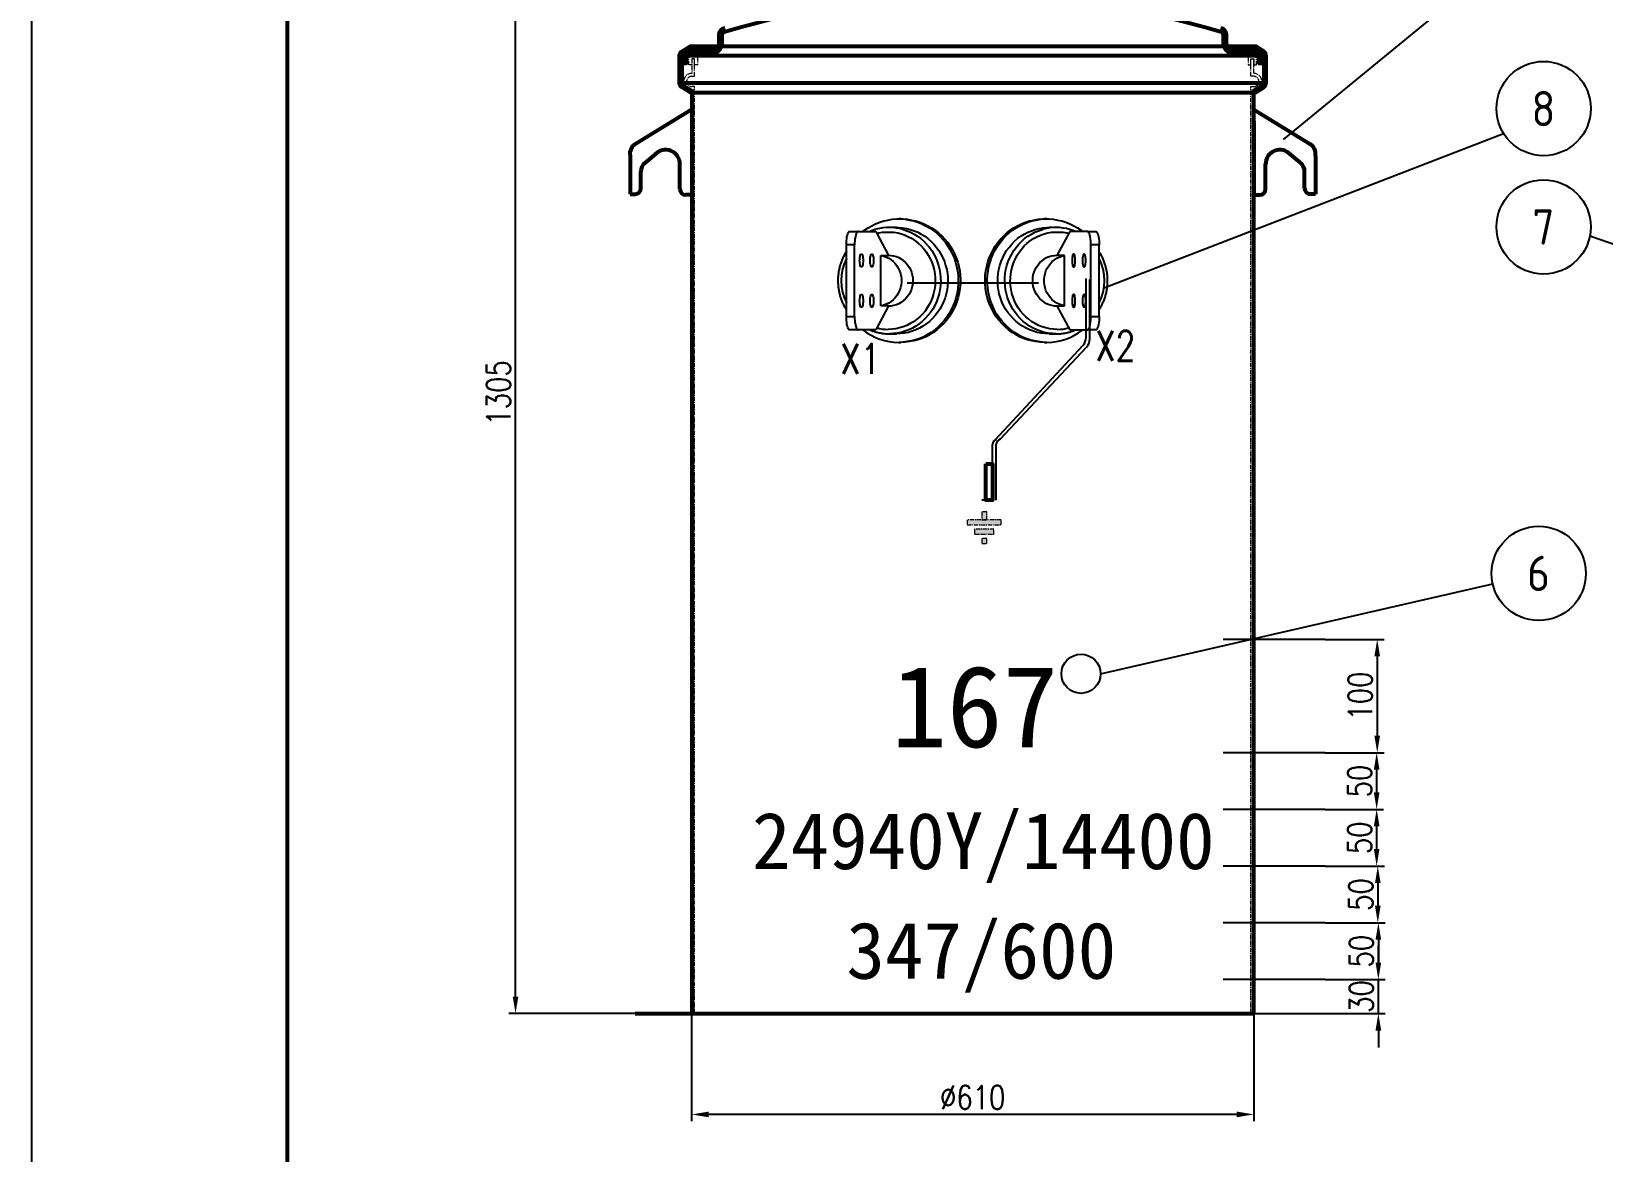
# Model space of a CAD drawing. Header units: millimetres. Extents: x 119255 to 140443, y -8485 to -5380.
# Drawn here: x 136654 to 138040, y -7437 to -6449 of the extents above; entities that cross this region are included whole.
import ezdxf
from ezdxf.enums import TextEntityAlignment as Align

# ---------------------------------------------------------------- set-up
doc = ezdxf.new("R2010")
doc.units = ezdxf.units.MM
doc.header["$LTSCALE"] = 3
for name, pattern in [('CENTER', [2, 1.25, -0.25, 0.25, -0.25]), ('CENTERX2', [101.6, 63.5, -12.7, 12.7, -12.7]), ('HIDDEN', [0.375, 0.25, -0.125])]:
    doc.linetypes.add(name, pattern=pattern)
for name, color, linetype in [('4', 2, 'HIDDEN'), ('A', 3, 'Continuous'), ('S', 254, 'Continuous'), ('中心线', 1, 'CENTERX2'), ('几何体', 7, 'Continuous')]:
    doc.layers.add(name, color=color, linetype=linetype)
for name, color, linetype, lineweight in [('7标注层', 4, 'Continuous', 20), ('图层1', 1, 'CENTER', 13), ('标注、文本', 3, 'Continuous', 25), ('粗实线', 4, 'Continuous', 53)]:
    doc.layers.add(name, color=color, linetype=linetype, lineweight=lineweight)
doc.styles.add('chinese', font='simhei.ttf')
doc.styles.add('HC_GBDIM', font='romans', dxfattribs={"width": 0.667, "bigfont": 'gbcbig'})
doc.styles.add('ST_WIN', font='isocp2.shx', dxfattribs={"bigfont": 'hzdxfst.shx'})
doc.styles.add('TH_GBDIM', font='romans.shx', dxfattribs={"width": 0.8, "bigfont": 'gbcbig.shx'})
doc.dimstyles.new('TH_GBDIM1', dxfattribs={"dimscale": 3, "dimtxt": 3.5, "dimasz": 2.5, "dimexe": 2, "dimexo": 0, "dimgap": 1.5, "dimtad": 1, "dimdec": 1, "dimzin": 0, "dimdsep": 46, "dimtxsty": 'TH_GBDIM', "dimcen": 2.5, "dimclrd": 3, "dimclre": 256, "dimclrt": 2, "dimadec": 0, "dimazin": 0, "dimtfac": 0.714286, "dimtdec": 1, "dimtmove": 0, "dimatfit": 3, "dimfxl": 0, "dimtzin": 0, "dimlwd": -1, "dimlwe": -1, "dimarcsym": 0})

# ---------------------------------------------------------------- blocks, each defined once
blk = doc.blocks.new('*D57')
at = {"layer": 'Defpoints', "color": 0}
for p in [(137236.7, -7315.6), (137732.7, -7315.6), (137236.7, -7404.6)]:
    blk.add_point(p, dxfattribs=at)
at = {"layer": '标注、文本'}
for p, q in [((137236.7, -7315.6), (137236.7, -7410.6)), ((137732.7, -7315.6), (137732.7, -7410.6))]:
    blk.add_line(p, q, dxfattribs=at)
at = {"layer": '标注、文本', "color": 3}
blk.add_line((137717.7, -7404.6), (137251.7, -7404.6), dxfattribs=at)
for points in [[(137251.7, -7402.1), (137251.7, -7407.1), (137236.7, -7404.6)], [(137717.7, -7402.1), (137717.7, -7407.1), (137732.7, -7404.6)]]:
    blk.add_solid(points, dxfattribs=at)
at = {"layer": '标注、文本', "color": 2, "insert": (137484.7, -7389.6), "char_height": 21, "attachment_point": 5, "style": 'TH_GBDIM'}
blk.add_mtext('%%C610', dxfattribs=at)
blk = doc.blocks.new('*D52')
at = {"layer": 'Defpoints', "color": 0}
for p in [(137081.3, -6220.7), (137318.4, -6220.7), (137239.2, -7315.6)]:
    blk.add_point(p, dxfattribs=at)
at = {"layer": '标注、文本'}
for p, q in [((137318.4, -6220.7), (137075.3, -6220.7)), ((137239.2, -7315.6), (137075.3, -7315.6))]:
    blk.add_line(p, q, dxfattribs=at)
at = {"layer": '标注、文本', "color": 3}
blk.add_line((137081.3, -7300.6), (137081.3, -6235.7), dxfattribs=at)
for points in [[(137078.8, -6235.7), (137083.8, -6235.7), (137081.3, -6220.7)], [(137078.8, -7300.6), (137083.8, -7300.6), (137081.3, -7315.6)]]:
    blk.add_solid(points, dxfattribs=at)
at = {"layer": '标注、文本', "color": 2, "insert": (137066.3, -6768.2), "char_height": 21, "attachment_point": 5, "rotation": 90, "style": 'TH_GBDIM'}
blk.add_mtext('1305', dxfattribs=at)
blk = doc.blocks.new('*D59')
at = {"layer": 'Defpoints', "color": 0}
for p in [(137795.6, -7285.6), (137842.6, -7285.6), (137795.6, -7315.6)]:
    blk.add_point(p, dxfattribs=at)
at = {"layer": '标注、文本', "color": 3}
for p, q in [((137842.6, -7270.6), (137842.6, -7255.6)), ((137842.6, -7315.6), (137842.6, -7285.6)), ((137842.6, -7330.6), (137842.6, -7345.6))]:
    blk.add_line(p, q, dxfattribs=at)
at = {"layer": '标注、文本'}
for p, q in [((137795.6, -7285.6), (137848.6, -7285.6)), ((137795.6, -7315.6), (137848.6, -7315.6))]:
    blk.add_line(p, q, dxfattribs=at)
at = {"layer": '标注、文本', "color": 3}
for points in [[(137840.1, -7270.6), (137845.1, -7270.6), (137842.6, -7285.6)], [(137840.1, -7330.6), (137845.1, -7330.6), (137842.6, -7315.6)]]:
    blk.add_solid(points, dxfattribs=at)
at = {"layer": '标注、文本', "color": 2, "insert": (137827.6, -7300.6), "char_height": 21, "attachment_point": 5, "rotation": 90, "style": 'TH_GBDIM'}
blk.add_mtext('30', dxfattribs=at)
blk = doc.blocks.new('*D60')
at = {"layer": 'Defpoints', "color": 0}
for p in [(137795.6, -7235.6), (137795.6, -7285.6), (137842.6, -7285.6)]:
    blk.add_point(p, dxfattribs=at)
at = {"layer": '标注、文本'}
for p, q in [((137795.6, -7235.6), (137848.6, -7235.6)), ((137795.6, -7285.6), (137848.6, -7285.6))]:
    blk.add_line(p, q, dxfattribs=at)
at = {"layer": '标注、文本', "color": 3}
blk.add_line((137842.6, -7250.6), (137842.6, -7270.6), dxfattribs=at)
for points in [[(137840.1, -7250.6), (137845.1, -7250.6), (137842.6, -7235.6)], [(137840.1, -7270.6), (137845.1, -7270.6), (137842.6, -7285.6)]]:
    blk.add_solid(points, dxfattribs=at)
at = {"layer": '标注、文本', "color": 2, "insert": (137827.6, -7260.6), "char_height": 21, "attachment_point": 5, "rotation": 90, "style": 'TH_GBDIM'}
blk.add_mtext('50', dxfattribs=at)
blk = doc.blocks.new('*D61')
at = {"layer": 'Defpoints', "color": 0}
for p in [(137795.6, -7185.6), (137795.6, -7235.6), (137842.1, -7235.6)]:
    blk.add_point(p, dxfattribs=at)
at = {"layer": '标注、文本'}
for p, q in [((137795.6, -7185.6), (137848.1, -7185.6)), ((137795.6, -7235.6), (137848.1, -7235.6))]:
    blk.add_line(p, q, dxfattribs=at)
at = {"layer": '标注、文本', "color": 3}
blk.add_line((137842.1, -7200.6), (137842.1, -7220.6), dxfattribs=at)
for points in [[(137839.6, -7200.6), (137844.6, -7200.6), (137842.1, -7185.6)], [(137839.6, -7220.6), (137844.6, -7220.6), (137842.1, -7235.6)]]:
    blk.add_solid(points, dxfattribs=at)
at = {"layer": '标注、文本', "color": 2, "insert": (137827.1, -7210.6), "char_height": 21, "attachment_point": 5, "rotation": 90, "style": 'TH_GBDIM'}
blk.add_mtext('50', dxfattribs=at)
blk = doc.blocks.new('*D62')
at = {"layer": 'Defpoints', "color": 0}
for p in [(137795.6, -7135.6), (137795.6, -7185.6), (137841.1, -7185.6)]:
    blk.add_point(p, dxfattribs=at)
at = {"layer": '标注、文本'}
for p, q in [((137795.6, -7135.6), (137847.1, -7135.6)), ((137795.6, -7185.6), (137847.1, -7185.6))]:
    blk.add_line(p, q, dxfattribs=at)
at = {"layer": '标注、文本', "color": 3}
blk.add_line((137841.1, -7150.6), (137841.1, -7170.6), dxfattribs=at)
for points in [[(137838.6, -7150.6), (137843.6, -7150.6), (137841.1, -7135.6)], [(137838.6, -7170.6), (137843.6, -7170.6), (137841.1, -7185.6)]]:
    blk.add_solid(points, dxfattribs=at)
at = {"layer": '标注、文本', "color": 2, "insert": (137826.1, -7160.6), "char_height": 21, "attachment_point": 5, "rotation": 90, "style": 'TH_GBDIM'}
blk.add_mtext('50', dxfattribs=at)
blk = doc.blocks.new('*D63')
at = {"layer": 'Defpoints', "color": 0}
for p in [(137795.6, -7085.6), (137795.6, -7135.6), (137841.1, -7135.6)]:
    blk.add_point(p, dxfattribs=at)
at = {"layer": '标注、文本'}
for p, q in [((137795.6, -7085.6), (137847.1, -7085.6)), ((137795.6, -7135.6), (137847.1, -7135.6))]:
    blk.add_line(p, q, dxfattribs=at)
at = {"layer": '标注、文本', "color": 3}
blk.add_line((137841.1, -7100.6), (137841.1, -7120.6), dxfattribs=at)
for points in [[(137838.6, -7100.6), (137843.6, -7100.6), (137841.1, -7085.6)], [(137838.6, -7120.6), (137843.6, -7120.6), (137841.1, -7135.6)]]:
    blk.add_solid(points, dxfattribs=at)
at = {"layer": '标注、文本', "color": 2, "insert": (137826.1, -7110.6), "char_height": 21, "attachment_point": 5, "rotation": 90, "style": 'TH_GBDIM'}
blk.add_mtext('50', dxfattribs=at)
blk = doc.blocks.new('*D64')
at = {"layer": 'Defpoints', "color": 0}
for p in [(137795.6, -6985.6), (137795.6, -7085.6), (137841.6, -7085.6)]:
    blk.add_point(p, dxfattribs=at)
at = {"layer": '标注、文本'}
for p, q in [((137795.6, -6985.6), (137847.6, -6985.6)), ((137795.6, -7085.6), (137847.6, -7085.6))]:
    blk.add_line(p, q, dxfattribs=at)
at = {"layer": '标注、文本', "color": 3}
blk.add_line((137841.6, -7000.6), (137841.6, -7070.6), dxfattribs=at)
for points in [[(137839.1, -7000.6), (137844.1, -7000.6), (137841.6, -6985.6)], [(137839.1, -7070.6), (137844.1, -7070.6), (137841.6, -7085.6)]]:
    blk.add_solid(points, dxfattribs=at)
at = {"layer": '标注、文本', "color": 2, "insert": (137826.6, -7035.6), "char_height": 21, "attachment_point": 5, "rotation": 90, "style": 'TH_GBDIM'}
blk.add_mtext('100', dxfattribs=at)
blk = doc.blocks.new('A$Cc668ac2a')
at = {"layer": '中心线'}
blk.add_line((-57.9, 0), (57.9, 0), dxfattribs=at)
at = {"layer": '几何体'}
for p, q in [((-63.4, 56.4), (-65.3, 56.4)), ((65.3, 56.4), (63.4, 56.4)), ((-108.4, 45.5), (-101.1, 45.5)), ((-101.1, 45.5), (-85.6, 45.5)), ((-85.6, 45.5), (-74.3, 24.2)), ((-67.3, 48.9), (-73.6, 48.9)), ((73.6, 48.9), (67.3, 48.9)), ((85.6, 45.5), (74.3, 24.2)), ((101.1, 45.5), (85.6, 45.5)), ((101.1, 45.5), (108.4, 45.5)), ((-104.2, 33.5), (-111.5, 33.5)), ((-111.5, -29.5), (-111.5, 33.5)), ((-104.2, -29.5), (-104.2, 33.5)), ((111.5, 33.5), (104.2, 33.5)), ((104.2, -29.5), (104.2, 33.5)), ((111.5, -29.5), (111.5, 33.5)), ((-81, 24.2), (-74.3, 24.2)), ((-81, -20.2), (-81, 24.2)), ((81, 24.2), (74.3, 24.2)), ((81, -20.2), (81, 24.2)), ((-74.3, -20.2), (-85.6, -41.5)), ((-74.3, -20.2), (-81, -20.2)), ((74.3, -20.2), (85.6, -41.5)), ((74.3, -20.2), (81, -20.2)), ((-111.5, -29.5), (-104.2, -29.5)), ((-101.1, -41.5), (-108.4, -41.5)), ((-85.6, -41.5), (-101.1, -41.5)), ((85.6, -41.5), (101.1, -41.5)), ((108.4, -41.5), (101.1, -41.5)), ((104.2, -29.5), (111.5, -29.5)), ((-73.6, -44.9), (-67.3, -44.9)), ((-65.3, -52.4), (-63.4, -52.4)), ((63.4, -52.4), (65.3, -52.4)), ((67.3, -44.9), (73.6, -44.9))]:
    blk.add_line(p, q, dxfattribs=at)
at = {"layer": '几何体', "flags": 128}
for points in [[(-96.9, 45.5), (-95.6, 46.5), (-92.4, 48.6), (-89.1, 50.5), (-85.7, 52.2), (-82.1, 53.5), (-78.5, 54.7), (-74.8, 55.5), (-71, 56.1), (-67.2, 56.4), (-63.5, 56.4), (-59.7, 56.1), (-55.9, 55.5), (-52.2, 54.7), (-48.6, 53.5), (-45, 52.2), (-41.6, 50.5), (-38.3, 48.6), (-35.1, 46.5), (-32.1, 44.1), (-29.2, 41.5), (-26.6, 38.7), (-24.1, 35.7), (-21.9, 32.5), (-19.8, 29.2), (-18.1, 25.7), (-16.5, 22.1), (-15.3, 18.4), (-14.2, 14.6), (-13.5, 10.8), (-13, 6.9), (-12.8, 3), (-12.9, -0.9), (-13.2, -4.9), (-13.8, -8.7), (-14.7, -12.6), (-15.9, -16.3), (-17.3, -19.9), (-18.9, -23.5), (-20.8, -26.9), (-23, -30.1), (-25.3, -33.2), (-27.9, -36.1), (-30.6, -38.8), (-33.6, -41.3), (-36.7, -43.6), (-39.9, -45.6), (-43.3, -47.4), (-46.8, -48.9), (-50.4, -50.1), (-54.1, -51.1), (-57.8, -51.8), (-61.6, -52.3), (-65.3, -52.4), (-65.3, -52.4)], [(-63.4, 56.4), (-61.5, 56.4), (-57.7, 56.1), (-53.9, 55.5), (-50.2, 54.7), (-46.6, 53.5), (-43.1, 52.2), (-39.6, 50.5), (-36.3, 48.6), (-33.1, 46.5), (-30.1, 44.1), (-27.3, 41.5), (-24.6, 38.7), (-22.1, 35.7), (-19.9, 32.5), (-17.9, 29.2), (-16.1, 25.7), (-14.6, 22.1), (-13.3, 18.4), (-12.3, 14.6), (-11.5, 10.8), (-11.1, 6.9), (-10.9, 3), (-10.9, -0.9), (-11.3, -4.9), (-11.9, -8.7), (-12.8, -12.6), (-13.9, -16.3), (-15.3, -19.9), (-17, -23.5), (-18.9, -26.9), (-21, -30.1), (-23.3, -33.2), (-25.9, -36.1), (-28.7, -38.8), (-31.6, -41.3), (-34.7, -43.6), (-37.9, -45.6), (-41.3, -47.4), (-44.8, -48.9), (-48.4, -50.1), (-52.1, -51.1), (-55.8, -51.8), (-59.6, -52.3), (-63.4, -52.4), (-63.4, -52.4)], [(63.4, -52.4), (59.6, -52.3), (55.8, -51.8), (52.1, -51.1), (48.4, -50.1), (44.8, -48.9), (41.3, -47.4), (37.9, -45.6), (34.7, -43.6), (31.6, -41.3), (28.7, -38.8), (25.9, -36.1), (23.3, -33.2), (21, -30.1), (18.9, -26.9), (17, -23.5), (15.3, -19.9), (13.9, -16.3), (12.8, -12.6), (11.9, -8.7), (11.3, -4.9), (10.9, -0.9), (10.9, 3), (11.1, 6.9), (11.5, 10.8), (12.3, 14.6), (13.3, 18.4), (14.6, 22.1), (16.1, 25.7), (17.9, 29.2), (19.9, 32.5), (22.1, 35.7), (24.6, 38.7), (27.3, 41.5), (30.1, 44.1), (33.1, 46.5), (36.3, 48.6), (39.6, 50.5), (43.1, 52.2), (46.6, 53.5), (50.2, 54.7), (53.9, 55.5), (57.7, 56.1), (61.5, 56.4), (63.4, 56.4)], [(65.3, -52.4), (61.6, -52.3), (57.8, -51.8), (54.1, -51.1), (50.4, -50.1), (46.8, -48.9), (43.3, -47.4), (39.9, -45.6), (36.7, -43.6), (33.6, -41.3), (30.6, -38.8), (27.9, -36.1), (25.3, -33.2), (23, -30.1), (20.8, -26.9), (18.9, -23.5), (17.3, -19.9), (15.9, -16.3), (14.7, -12.6), (13.8, -8.7), (13.2, -4.9), (12.9, -0.9), (12.8, 3), (13, 6.9), (13.5, 10.8), (14.2, 14.6), (15.3, 18.4), (16.5, 22.1), (18.1, 25.7), (19.8, 29.2), (21.9, 32.5), (24.1, 35.7), (26.6, 38.7), (29.2, 41.5), (32.1, 44.1), (35.1, 46.5), (38.3, 48.6), (41.6, 50.5), (45, 52.2), (48.6, 53.5), (52.2, 54.7), (55.9, 55.5), (59.7, 56.1), (63.5, 56.4), (67.2, 56.4), (71, 56.1), (74.8, 55.5), (78.5, 54.7), (82.1, 53.5), (85.7, 52.2), (89.1, 50.5), (92.4, 48.6), (95.6, 46.5), (96.9, 45.5)], [(-111.5, 33.5), (-111.5, 35.4), (-111.4, 37.2), (-111.2, 39), (-111, 40.6), (-110.6, 42), (-110.3, 43.2), (-109.9, 44.2), (-109.4, 44.9), (-108.9, 45.4), (-108.4, 45.5)], [(-101.1, 45.5), (-101.6, 45.4), (-102.1, 44.9), (-102.5, 44.2), (-102.9, 43.2), (-103.3, 42), (-103.6, 40.6), (-103.9, 39), (-104.1, 37.2), (-104.2, 35.4), (-104.2, 33.5)], [(-84.6, 43.7), (-83, 44.1), (-79.7, 44.7), (-76.3, 44.9), (-72.9, 44.9), (-69.5, 44.7), (-66.2, 44.1), (-62.9, 43.2), (-59.7, 42.1), (-56.6, 40.7), (-53.6, 39.1), (-50.7, 37.2), (-48.1, 35), (-45.5, 32.7), (-43.2, 30.1), (-41.1, 27.4), (-39.2, 24.5), (-37.6, 21.4), (-36.2, 18.2), (-35, 14.9), (-34.1, 11.6), (-33.5, 8.1), (-33.2, 4.6), (-33.1, 1.1), (-33.3, -2.4), (-33.8, -5.8), (-34.5, -9.3), (-35.6, -12.6), (-36.8, -15.9), (-38.4, -19), (-40.1, -22), (-42.1, -24.8), (-44.4, -27.5), (-46.8, -29.9), (-49.4, -32.1), (-52.2, -34.2), (-55.1, -35.9), (-58.1, -37.5), (-61.3, -38.7), (-64.5, -39.7), (-67.9, -40.4), (-71.2, -40.8), (-74.6, -41), (-74.6, -41)], [(-61.4, 47.2), (-58.1, 46.1), (-54.9, 44.7), (-51.7, 43), (-48.7, 41.2), (-45.8, 39.1), (-43.2, 36.7), (-40.7, 34.2), (-38.3, 31.4), (-36.2, 28.5), (-34.4, 25.4), (-32.7, 22.2), (-31.3, 18.9), (-30.2, 15.4), (-29.3, 11.9), (-28.7, 8.3), (-28.4, 4.7), (-28.3, 1.1), (-28.5, -2.5), (-29, -6.1), (-29.7, -9.7), (-30.7, -13.2), (-32, -16.6), (-33.5, -19.9), (-35.3, -23), (-37.3, -26), (-39.5, -28.8), (-41.9, -31.5), (-44.5, -33.9), (-47.3, -36.1), (-50.2, -38.1), (-53.3, -39.9), (-56.5, -41.4), (-59.8, -42.6), (-63.1, -43.6), (-66.6, -44.3), (-70.1, -44.7), (-73.6, -44.9)], [(-67.3, 48.9), (-65.5, 48.8), (-62, 48.6), (-58.6, 48), (-55.1, 47.2), (-51.8, 46.1), (-48.6, 44.7), (-45.4, 43), (-42.4, 41.2), (-39.5, 39.1), (-36.9, 36.7), (-34.4, 34.2), (-32, 31.4), (-29.9, 28.5), (-28.1, 25.4), (-26.4, 22.2), (-25, 18.9), (-23.9, 15.4), (-23, 11.9), (-22.4, 8.3), (-22.1, 4.7), (-22, 1.1), (-22.2, -2.5), (-22.7, -6.1), (-23.4, -9.7), (-24.4, -13.2), (-25.7, -16.6), (-27.2, -19.9), (-29, -23), (-31, -26), (-33.2, -28.8), (-35.6, -31.5), (-38.2, -33.9), (-41, -36.1), (-43.9, -38.1), (-47, -39.9), (-50.2, -41.4), (-53.5, -42.6), (-56.8, -43.6), (-60.3, -44.3), (-63.8, -44.7), (-67.3, -44.9)], [(67.3, -44.9), (63.8, -44.7), (60.3, -44.3), (56.8, -43.6), (53.5, -42.6), (50.2, -41.4), (47, -39.9), (43.9, -38.1), (41, -36.1), (38.2, -33.9), (35.6, -31.5), (33.2, -28.8), (31, -26), (29, -23), (27.2, -19.9), (25.7, -16.6), (24.4, -13.2), (23.4, -9.7), (22.7, -6.1), (22.2, -2.5), (22, 1.1), (22.1, 4.7), (22.4, 8.3), (23, 11.9), (23.9, 15.4), (25, 18.9), (26.4, 22.2), (28.1, 25.4), (29.9, 28.5), (32, 31.4), (34.4, 34.2), (36.9, 36.7), (39.5, 39.1), (42.4, 41.2), (45.4, 43), (48.6, 44.7), (51.8, 46.1), (55.1, 47.2), (58.6, 48), (62, 48.6), (65.5, 48.8), (67.3, 48.9)], [(73.6, -44.9), (70.1, -44.7), (66.6, -44.3), (63.1, -43.6), (59.8, -42.6), (56.5, -41.4), (53.3, -39.9), (50.2, -38.1), (47.3, -36.1), (44.5, -33.9), (41.9, -31.5), (39.5, -28.8), (37.3, -26), (35.3, -23), (33.5, -19.9), (32, -16.6), (30.7, -13.2), (29.7, -9.7), (29, -6.1), (28.5, -2.5), (28.3, 1.1), (28.4, 4.7), (28.7, 8.3), (29.3, 11.9), (30.2, 15.4), (31.3, 18.9), (32.7, 22.2), (34.4, 25.4), (36.2, 28.5), (38.3, 31.4), (40.7, 34.2), (43.2, 36.7), (45.8, 39.1), (48.7, 41.2), (51.7, 43), (54.9, 44.7), (58.1, 46.1), (61.4, 47.2), (62.1, 47.3)], [(74.6, -41), (71.2, -40.8), (67.9, -40.4), (64.5, -39.7), (61.3, -38.7), (58.1, -37.5), (55.1, -35.9), (52.2, -34.2), (49.4, -32.1), (46.8, -29.9), (44.4, -27.5), (42.1, -24.8), (40.1, -22), (38.4, -19), (36.8, -15.9), (35.6, -12.6), (34.5, -9.3), (33.8, -5.8), (33.3, -2.4), (33.1, 1.1), (33.2, 4.6), (33.5, 8.1), (34.1, 11.6), (35, 14.9), (36.2, 18.2), (37.6, 21.4), (39.2, 24.5), (41.1, 27.4), (43.2, 30.1), (45.5, 32.7), (48.1, 35), (50.7, 37.2), (53.6, 39.1), (56.6, 40.7), (59.7, 42.1), (62.9, 43.2), (66.2, 44.1), (69.5, 44.7), (72.9, 44.9), (76.3, 44.9), (79.7, 44.7), (83, 44.1), (84.6, 43.7)], [(104.2, 33.5), (104.2, 35.4), (104.1, 37.2), (103.9, 39), (103.6, 40.6), (103.3, 42), (102.9, 43.2), (102.5, 44.2), (102.1, 44.9), (101.6, 45.4), (101.1, 45.5)], [(108.4, 45.5), (108.9, 45.4), (109.4, 44.9), (109.9, 44.2), (110.3, 43.2), (110.6, 42), (111, 40.6), (111.2, 39), (111.4, 37.2), (111.5, 35.4), (111.5, 33.5)], [(-99.8, 19.8), (-99.7, 21.1), (-99.6, 22.3), (-99.4, 23.4), (-99.2, 24.3), (-98.9, 25), (-98.6, 25.4), (-98.3, 25.5), (-98, 25.4), (-97.6, 25), (-97.4, 24.3), (-97.1, 23.4), (-96.9, 22.3), (-96.8, 21.1), (-96.8, 19.8), (-96.8, 18.5), (-96.9, 17.3), (-97.1, 16.2), (-97.4, 15.3), (-97.6, 14.6), (-98, 14.2), (-98.3, 14.1), (-98.6, 14.2), (-98.9, 14.6), (-99.2, 15.3), (-99.4, 16.2), (-99.6, 17.3), (-99.7, 18.5), (-99.8, 19.8)], [(-90.5, 19.8), (-90.5, 21.1), (-90.4, 22.3), (-90.2, 23.4), (-90, 24.3), (-89.7, 25), (-89.4, 25.4), (-89.1, 25.5), (-88.7, 25.4), (-88.4, 25), (-88.1, 24.3), (-87.9, 23.4), (-87.7, 22.3), (-87.6, 21.1), (-87.6, 19.8), (-87.6, 18.5), (-87.7, 17.3), (-87.9, 16.2), (-88.1, 15.3), (-88.4, 14.6), (-88.7, 14.2), (-89.1, 14.1), (-89.4, 14.2), (-89.7, 14.6), (-90, 15.3), (-90.2, 16.2), (-90.4, 17.3), (-90.5, 18.5), (-90.5, 19.8)], [(-81, 24.2), (-78.6, 23.6), (-76.3, 22.8), (-74.1, 21.7), (-72.1, 20.3), (-70.2, 18.8), (-68.5, 17), (-67, 15), (-65.7, 12.9), (-64.6, 10.6), (-63.8, 8.2), (-63.3, 5.8), (-63, 3.3), (-63, 0.7), (-63.3, -1.8), (-63.8, -4.2), (-64.6, -6.6), (-65.7, -8.9), (-67, -11), (-68.5, -13), (-70.2, -14.8), (-72.1, -16.3), (-74.1, -17.7), (-76.3, -18.8), (-78.6, -19.6), (-81, -20.2)], [(-74.5, 24.5), (-72.2, 24.3), (-69.8, 23.9), (-67.4, 23.2), (-65.2, 22.3), (-63, 21), (-61.1, 19.6), (-59.2, 17.9), (-57.6, 16), (-56.2, 14), (-55, 11.8), (-54.1, 9.4), (-53.4, 7), (-53, 4.5), (-52.9, 2), (-53, -0.5), (-53.4, -3), (-54.1, -5.4), (-55, -7.8), (-56.2, -10), (-57.6, -12), (-59.2, -13.9), (-61.1, -15.6), (-63, -17), (-65.2, -18.3), (-67.4, -19.2), (-69.8, -19.9), (-72.2, -20.4), (-74.5, -20.5)], [(74.5, -20.5), (72.2, -20.4), (69.8, -19.9), (67.4, -19.2), (65.2, -18.3), (63, -17), (61.1, -15.6), (59.2, -13.9), (57.6, -12), (56.2, -10), (55, -7.8), (54.1, -5.4), (53.4, -3), (53, -0.5), (52.9, 2), (53, 4.5), (53.4, 7), (54.1, 9.4), (55, 11.8), (56.2, 14), (57.6, 16), (59.2, 17.9), (61.1, 19.6), (63, 21), (65.2, 22.3), (67.4, 23.2), (69.8, 23.9), (72.2, 24.3), (74.5, 24.5)], [(81, -20.2), (78.6, -19.6), (76.3, -18.8), (74.1, -17.7), (72.1, -16.3), (70.2, -14.8), (68.5, -13), (67, -11), (65.7, -8.9), (64.6, -6.6), (63.8, -4.2), (63.3, -1.8), (63, 0.7), (63, 3.3), (63.3, 5.8), (63.8, 8.2), (64.6, 10.6), (65.7, 12.9), (67, 15), (68.5, 17), (70.2, 18.8), (72.1, 20.3), (74.1, 21.7), (76.3, 22.8), (78.6, 23.6), (81, 24.2)], [(90.5, 19.8), (90.5, 21.1), (90.4, 22.3), (90.2, 23.4), (90, 24.3), (89.7, 25), (89.4, 25.4), (89.1, 25.5), (88.7, 25.4), (88.4, 25), (88.1, 24.3), (87.9, 23.4), (87.7, 22.3), (87.6, 21.1), (87.6, 19.8), (87.6, 18.5), (87.7, 17.3), (87.9, 16.2), (88.1, 15.3), (88.4, 14.6), (88.7, 14.2), (89.1, 14.1), (89.4, 14.2), (89.7, 14.6), (90, 15.3), (90.2, 16.2), (90.4, 17.3), (90.5, 18.5), (90.5, 19.8)], [(99.8, 19.8), (99.7, 21.1), (99.6, 22.3), (99.4, 23.4), (99.2, 24.3), (98.9, 25), (98.6, 25.4), (98.3, 25.5), (98, 25.4), (97.6, 25), (97.4, 24.3), (97.1, 23.4), (96.9, 22.3), (96.8, 21.1), (96.8, 19.8), (96.8, 18.5), (96.9, 17.3), (97.1, 16.2), (97.4, 15.3), (97.6, 14.6), (98, 14.2), (98.3, 14.1), (98.6, 14.2), (98.9, 14.6), (99.2, 15.3), (99.4, 16.2), (99.6, 17.3), (99.7, 18.5), (99.8, 19.8)], [(-99.8, -15.8), (-99.7, -14.5), (-99.6, -13.3), (-99.4, -12.2), (-99.2, -11.3), (-98.9, -10.6), (-98.6, -10.2), (-98.3, -10.1), (-98, -10.2), (-97.6, -10.6), (-97.4, -11.3), (-97.1, -12.2), (-96.9, -13.3), (-96.8, -14.5), (-96.8, -15.8), (-96.8, -17.1), (-96.9, -18.3), (-97.1, -19.4), (-97.4, -20.3), (-97.6, -21), (-98, -21.4), (-98.3, -21.5), (-98.6, -21.4), (-98.9, -21), (-99.2, -20.3), (-99.4, -19.4), (-99.6, -18.3), (-99.7, -17.1), (-99.8, -15.8)], [(-90.5, -15.8), (-90.5, -14.5), (-90.4, -13.3), (-90.2, -12.2), (-90, -11.3), (-89.7, -10.6), (-89.4, -10.2), (-89.1, -10.1), (-88.7, -10.2), (-88.4, -10.6), (-88.1, -11.3), (-87.9, -12.2), (-87.7, -13.3), (-87.6, -14.5), (-87.6, -15.8), (-87.6, -17.1), (-87.7, -18.3), (-87.9, -19.4), (-88.1, -20.3), (-88.4, -21), (-88.7, -21.4), (-89.1, -21.5), (-89.4, -21.4), (-89.7, -21), (-90, -20.3), (-90.2, -19.4), (-90.4, -18.3), (-90.5, -17.1), (-90.5, -15.8)], [(90.5, -15.8), (90.5, -14.5), (90.4, -13.3), (90.2, -12.2), (90, -11.3), (89.7, -10.6), (89.4, -10.2), (89.1, -10.1), (88.7, -10.2), (88.4, -10.6), (88.1, -11.3), (87.9, -12.2), (87.7, -13.3), (87.6, -14.5), (87.6, -15.8), (87.6, -17.1), (87.7, -18.3), (87.9, -19.4), (88.1, -20.3), (88.4, -21), (88.7, -21.4), (89.1, -21.5), (89.4, -21.4), (89.7, -21), (90, -20.3), (90.2, -19.4), (90.4, -18.3), (90.5, -17.1), (90.5, -15.8)], [(99.8, -15.8), (99.7, -14.5), (99.6, -13.3), (99.4, -12.2), (99.2, -11.3), (98.9, -10.6), (98.6, -10.2), (98.3, -10.1), (98, -10.2), (97.6, -10.6), (97.4, -11.3), (97.1, -12.2), (96.9, -13.3), (96.8, -14.5), (96.8, -15.8), (96.8, -17.1), (96.9, -18.3), (97.1, -19.4), (97.4, -20.3), (97.6, -21), (98, -21.4), (98.3, -21.5), (98.6, -21.4), (98.9, -21), (99.2, -20.3), (99.4, -19.4), (99.6, -18.3), (99.7, -17.1), (99.8, -15.8)], [(-108.4, -41.5), (-108.9, -41.4), (-109.4, -40.9), (-109.9, -40.2), (-110.3, -39.2), (-110.6, -38), (-111, -36.6), (-111.2, -35), (-111.4, -33.2), (-111.5, -31.4), (-111.5, -29.5)], [(-104.2, -29.5), (-104.2, -31.4), (-104.1, -33.2), (-103.9, -35), (-103.6, -36.6), (-103.3, -38), (-102.9, -39.2), (-102.5, -40.2), (-102.1, -40.9), (-101.6, -41.4), (-101.1, -41.5)], [(101.1, -41.5), (101.6, -41.4), (102.1, -40.9), (102.5, -40.2), (102.9, -39.2), (103.3, -38), (103.6, -36.6), (103.9, -35), (104.1, -33.2), (104.2, -31.4), (104.2, -29.5)], [(111.5, -29.5), (111.5, -31.4), (111.4, -33.2), (111.2, -35), (111, -36.6), (110.6, -38), (110.3, -39.2), (109.9, -40.2), (109.4, -40.9), (108.9, -41.4), (108.4, -41.5)]]:
    blk.add_lwpolyline(points, dxfattribs=at)
at = {"layer": '几何体'}
for centre, radius, start, end in [((-73.6, 5.1), 43.8, 73.8737, 105.2236), ((73.6, 5.1), 43.8, 73.8742, 105.2239), ((-71.8, 2), 44.3, 153.7253, 206.2747), ((71.8, 2), 44.3, 333.7258, 26.2742), ((-65.2, -1), 51.4, 232.0448, 269.8892), ((-74.6, -0.8), 40.2, 255.5618, 269.994), ((65.3, -1), 51.4, 270.1012, 307.9648), ((74.6, -0.8), 40.2, 270.006, 284.4382)]:
    blk.add_arc(centre, radius, start, end, dxfattribs=at)
for points, knots in [([(-85.2, 47.3), (-85.5, 47.2), (-86.9, 46.9), (-88.6, 46.3), (-90, 45.7), (-90.4, 45.5)], [0, 0, 0, 0, 0.17293, 0.775288, 1, 1, 1, 1]), ([(90.5, 45.5), (89.5, 45.9), (87.9, 46.5), (86.3, 47), (85.8, 47.1)], [0, 0, 0, 0, 0.666406, 1, 1, 1, 1]), ([(-111.5, 27.7), (-111.7, 27.4), (-112.6, 26.2), (-113.8, 23.8), (-115.3, 20.7), (-116.5, 17.5), (-117.5, 14.2), (-118.2, 10.9), (-118.7, 7.5), (-119, 4), (-119, 0.6), (-118.8, -2.9), (-118.3, -6.3), (-117.6, -9.6), (-116.7, -13), (-115.5, -16.2), (-114.1, -19.3), (-112.8, -21.8), (-111.8, -23.2), (-111.5, -23.7)], [0, 0, 0, 0, 0.019665, 0.082918, 0.146187, 0.209471, 0.272767, 0.336075, 0.399393, 0.462718, 0.526049, 0.589384, 0.652719, 0.716053, 0.779384, 0.842708, 0.906026, 0.969333, 1, 1, 1, 1]), ([(111.9, -23.2), (112.4, -22.3), (113.5, -20.5), (114.9, -17.5), (116.2, -14.3), (117.3, -11.1), (118.1, -7.7), (118.6, -4.3), (119, -0.9), (119, 2.6), (118.9, 6), (118.5, 9.4), (117.8, 12.8), (116.9, 16.1), (115.8, 19.4), (114.5, 22.5), (113, 25.3), (112, 27), (111.5, 27.7)], [0, 0, 0, 0, 0.057096, 0.121051, 0.185022, 0.249006, 0.313002, 0.377008, 0.441022, 0.505043, 0.569067, 0.633094, 0.697119, 0.761141, 0.825159, 0.889168, 0.953169, 1, 1, 1, 1]), ([(-90.4, -41.5), (-90.2, -41.6), (-89, -42.2), (-86.6, -42.9), (-83.4, -43.8), (-80.1, -44.4), (-76.8, -44.8), (-74.7, -44.9), (-73.6, -44.9)], [0, 0, 0, 0, 0.040932, 0.234352, 0.427724, 0.621055, 0.814352, 1, 1, 1, 1]), ([(73.6, -44.9), (74.2, -44.9), (75.9, -44.9), (78.8, -44.6), (82.1, -44.1), (85.3, -43.3), (88.1, -42.5), (89.8, -41.8), (90.4, -41.5)], [0, 0, 0, 0, 0.106587, 0.300052, 0.493544, 0.687044, 0.880561, 1, 1, 1, 1])]:
    blk.add_open_spline(points, degree=3, knots=knots, dxfattribs=at)

msp = doc.modelspace()

# ---------------------------------------------------------------- hatches: boundary and pattern name
at = {"layer": '图层1'}
h = msp.add_hatch(color=256, dxfattribs=at)
h.dxf.hatch_style = 1
h.paths.add_polyline_path([(137509.81, -6880.22), (137479.88, -6880.22), (137479.88, -6884.56), (137509.81, -6884.56)])
h.paths.add_polyline_path([(137497.02, -6873.08), (137492.67, -6873.08), (137492.67, -6880.22), (137497.02, -6880.22)])
h.paths.add_polyline_path([(137503.41, -6888.48), (137486.28, -6888.48), (137486.28, -6892.81), (137503.41, -6892.81)])
h.paths.add_polyline_path([(137497.01, -6896.73), (137492.68, -6896.73), (137492.68, -6901.07), (137497.01, -6901.07)])

# ---------------------------------------------------------------- linework, layer by layer
at = {"layer": 'A'}
for p, q in [((137599.67, -6675.92), (137953.12, -6539.41)), ((137597.51, -7015.94), (137943.57, -6936.64))]:
    msp.add_line(p, q, dxfattribs=at)
for centre in [(137988.4, -6517.39), (137988.4, -6621.81), (137984.1, -6927.37)]:
    msp.add_circle(centre, 41.58, dxfattribs=at)
at = {"layer": '图层1'}
for p, q in [((137236.72, -6473.47), (137236.72, -6486.47)), ((137732.72, -6486.47), (137732.72, -6473.47))]:
    msp.add_line(p, q, dxfattribs=at)
for points in [[(137239.22, -7315.58), (137239.22, -6497.97), (137236.72, -6497.97, -1), (137236.72, -6488.97), (137239.22, -6488.97), (137239.22, -6473.47)], [(137730.22, -7315.58), (137730.22, -6497.97), (137732.72, -6497.97, 1), (137732.72, -6488.97), (137730.22, -6488.97), (137730.22, -6473.47)]]:
    msp.add_lwpolyline(points, format="xyb", dxfattribs=at)
for points in [[(137236.72, -6473.47), (137236.72, -6478.97), (137234.22, -6478.97), (137234.22, -6472.22, -1), (137241.72, -6472.22), (137241.72, -6478.97), (137239.22, -6478.97), (137239.22, -6473.47)], [(137732.72, -6473.47), (137732.72, -6478.97), (137735.22, -6478.97), (137735.22, -6472.22, 1), (137727.72, -6472.22), (137727.72, -6478.97), (137730.22, -6478.97), (137730.22, -6473.47)]]:
    msp.add_lwpolyline(points, format="xyb", close=True, dxfattribs=at)
for points in [[(137492.67, -6880.22), (137497.02, -6880.22), (137497.02, -6873.08), (137492.67, -6873.08)], [(137479.88, -6884.56), (137509.81, -6884.56), (137509.81, -6880.22), (137479.88, -6880.22)], [(137486.28, -6892.81), (137503.41, -6892.81), (137503.41, -6888.48), (137486.28, -6888.48)], [(137492.68, -6901.07), (137497.01, -6901.07), (137497.01, -6896.73), (137492.68, -6896.73)]]:
    msp.add_lwpolyline(points, close=True, dxfattribs=at)
for centre, start, end in [((137236.72, -6493.47), 90, 270), ((137732.72, -6493.47), 270, 90)]:
    msp.add_arc(centre, 7, start, end, dxfattribs=at)
at = {"layer": '标注、文本'}
for p, q in [((136654.17, -5805.74), (136654.17, -8485.13)), ((137758.94, -6544.57), (137947.82, -6389.77)), ((138029.22, -6629.7), (138315.75, -6727.83)), ((137584.73, -6719.21), (137584.73, -6667.34)), ((137588.03, -6720.58), (137588.03, -6668.05)), ((137504.36, -6809.57), (137582.05, -6726.02)), ((137508.77, -6809.07), (137585.32, -6727.42)), ((137502.15, -6862.81), (137502.15, -6813.72)), ((137505.45, -6862.81), (137505.45, -6813.78)), ((137496.15, -6862.81), (137492.85, -6862.81)), ((137795.57, -6985.58), (137705.57, -6985.58)), ((137795.57, -7085.58), (137705.57, -7085.58)), ((137795.57, -7135.58), (137705.57, -7135.58)), ((137795.57, -7185.58), (137705.57, -7185.58)), ((137795.57, -7235.58), (137705.57, -7235.58)), ((137795.57, -7285.58), (137705.57, -7285.58)), ((137732.72, -7315.58), (137795.57, -7315.58))]:
    msp.add_line(p, q, dxfattribs=at)
msp.add_circle((137580.25, -7015.94), 17.26, dxfattribs=at)
for centre, radius, start, end in [((137574.73, -6719.21), 10, 317.07921, 360), ((137578.03, -6720.58), 10, 316.84329, 0), ((137507.15, -6813.72), 5, 110.57078, 180), ((137507.15, -6813.72), 5, 110.57078, 180), ((137510.45, -6813.78), 5, 109.63829, 180), ((137510.45, -6813.78), 5, 109.63829, 180)]:
    msp.add_arc(centre, radius, start, end, dxfattribs=at)
at = {"layer": '粗实线'}
msp.add_line((136879.7, -5850.84), (136879.7, -8440.02), dxfattribs=at)
at = {"layer": '粗实线', "ltscale": 2}
for p, q in [((137743.51, -6471.03), (137225.92, -6471.03)), ((137235.37, -6462.36), (137734.07, -6462.36)), ((137225.92, -6494.58), (137743.51, -6494.58)), ((137236.72, -6500.47), (137236.72, -7315.58)), ((137732.72, -7315.58), (137732.72, -6500.47)), ((137235.37, -6503.25), (137734.07, -6503.25)), ((137236.72, -6518.09), (137187.43, -6548.46)), ((137236.72, -6528.47), (137236.72, -6593.47)), ((137732.72, -6518.09), (137782.01, -6548.46)), ((137732.72, -6528.47), (137732.72, -6593.47)), ((137195.55, -6565.26), (137207.22, -6555.64)), ((137773.89, -6565.26), (137762.22, -6555.64)), ((137182.34, -6558.99), (137182.34, -6592.77)), ((137226.4, -6588.47), (137226.39, -6566.24)), ((137743.04, -6588.47), (137743.05, -6566.24)), ((137787.1, -6558.99), (137787.1, -6592.77)), ((137191.91, -6587.77), (137191.91, -6572.97)), ((137777.53, -6587.77), (137777.53, -6572.97)), ((137182.34, -6592.77), (137186.91, -6592.77)), ((137236.72, -6593.47), (137231.4, -6593.47)), ((137732.72, -6593.47), (137738.04, -6593.47)), ((137787.1, -6592.77), (137782.53, -6592.77)), ((137186.72, -7315.58), (137732.72, -7315.58))]:
    msp.add_line(p, q, dxfattribs=at)
msp.add_lwpolyline([(137265.94, -6446.52, 0.3766562), (137260.72, -6452.47), (137260.72, -6459.47, -0.4142136), (137254.72, -6465.47), (137236.22, -6465.47, 0.4142136), (137229.22, -6472.47), (137229.22, -6477.47), (137232.22, -6477.47), (137232.22, -6472.47, -0.4142136), (137236.22, -6468.47), (137254.72, -6468.47, 0.4142136), (137263.72, -6459.47), (137263.72, -6452.47, -0.3847038), (137266.42, -6449.48, -0.1466437), (137703.02, -6449.48, -0.3847038), (137705.72, -6452.47), (137705.72, -6459.47, 0.4142136), (137714.72, -6468.47), (137733.22, -6468.47, -0.4142136), (137737.22, -6472.47), (137737.22, -6477.47), (137740.22, -6477.47), (137740.22, -6472.47, 0.4142136), (137733.22, -6465.47), (137714.72, -6465.47, -0.4142136), (137708.72, -6459.47), (137708.72, -6452.47, 0.3766562), (137703.5, -6446.52)], format="xyb", dxfattribs=at)
for points in [[(137236.42, -6464.06), (137229.34, -6468.49, 0.2586176), (137227.92, -6471.03), (137227.92, -6494.58, 0.2586176), (137229.34, -6497.13), (137236.42, -6501.56), (137235.37, -6503.25), (137228.28, -6498.82, -0.2586176), (137225.92, -6494.58), (137225.92, -6471.03, -0.2586176), (137228.28, -6466.79), (137235.37, -6462.36)], [(137733.01, -6464.06), (137740.1, -6468.49, -0.2586176), (137741.51, -6471.03), (137741.51, -6494.58, -0.2586176), (137740.1, -6497.13), (137733.01, -6501.56), (137734.07, -6503.25), (137741.16, -6498.82, 0.2586176), (137743.51, -6494.58), (137743.51, -6471.03, 0.2586176), (137741.16, -6466.79), (137734.07, -6462.36)]]:
    msp.add_lwpolyline(points, format="xyb", close=True, dxfattribs=at)
msp.add_lwpolyline([(137496.15, -6830.81), (137502.15, -6830.81), (137502.15, -6862.81), (137496.15, -6862.81)], close=True, dxfattribs=at)
for centre, radius, start, end in [((137192.19, -6557.26), 10, 118.40927, 189.96857), ((137213.74, -6566.48), 12.65, 358.83955, 137.94782), ((137755.7, -6566.48), 12.65, 42.05218, 181.16045), ((137777.25, -6557.26), 10, 350.03143, 61.59073), ((137201.91, -6572.97), 10, 129.50068, 180), ((137767.53, -6572.97), 10, 0, 50.49932), ((137186.91, -6587.77), 5, 270, 0), ((137231.4, -6588.47), 5, 180.00467, 270), ((137738.04, -6588.47), 5, 270, 359.99533), ((137782.53, -6587.77), 5, 180, 270)]:
    msp.add_arc(centre, radius, start, end, dxfattribs=at)

# ---------------------------------------------------------------- block references
at = {"layer": '标注、文本'}
msp.add_blockref('A$Cc668ac2a', (137484.72, -6671.2), dxfattribs=at)

# ---------------------------------------------------------------- texts
at = {"layer": '4', "style": 'chinese'}
for s, height, p in [('167', 72, (137412.97, -7080.75)), ('24940Y/14400', 50, (137289.95, -7188.22)), ('347/600', 50, (137373.19, -7284.96))]:
    msp.add_text(s, height=height, dxfattribs=at).set_placement(p)
at = {"layer": '7标注层', "color": 3, "style": 'HC_GBDIM', "width": 0.784706}
for s, p in [('X2', (137593.06, -6739.8)), ('X1', (137368.02, -6751.29))]:
    msp.add_text(s, height=26.25, dxfattribs=at).set_placement(p)
at = {"layer": 'S', "color": 7, "style": 'ST_WIN'}
for s, p in [('8', (137988.23, -6517.39)), ('7', (137988.23, -6621.81)), ('6', (137983.94, -6927.37))]:
    msp.add_text(s, height=31.18, dxfattribs=at).set_placement(p, align=Align.MIDDLE)

# ---------------------------------------------------------------- dimensions: what is measured, and where the dimension line sits
at = {"layer": '标注、文本'}
for base, p1, p2, text, picture, middle in [((137081.31, -6220.73), (137239.22, -7315.58), (137318.38, -6220.73), '1305', '*D52', (137066.31, -6768.15)), ((137841.64, -7085.58), (137795.57, -6985.58), (137795.57, -7085.58), '100', '*D64', (137826.64, -7035.58)), ((137841.14, -7135.58), (137795.57, -7085.58), (137795.57, -7135.58), '50', '*D63', (137826.14, -7110.58)), ((137841.14, -7185.58), (137795.57, -7135.58), (137795.57, -7185.58), '50', '*D62', (137826.14, -7160.58)), ((137842.11, -7235.58), (137795.57, -7185.58), (137795.57, -7235.58), '50', '*D61', (137827.11, -7210.58)), ((137842.6, -7285.58), (137795.57, -7235.58), (137795.57, -7285.58), '50', '*D60', (137827.6, -7260.58))]:
    dim = msp.add_linear_dim(base=base, p1=p1, p2=p2, angle=90, text=text, dimstyle='TH_GBDIM1', override={"dimtxt": 7, "dimasz": 5}, dxfattribs=at)
    dim.commit()
    dim.dimension.update_dxf_attribs({"geometry": picture, "text_midpoint": middle})
dim = msp.add_linear_dim(base=(137842.6, -7285.58), p1=(137795.57, -7315.58), p2=(137795.57, -7285.58), angle=90, text='30', dimstyle='TH_GBDIM1', override={"dimtxt": 7, "dimasz": 5}, dxfattribs=at)
dim.commit()
dim.dimension.update_dxf_attribs({"geometry": '*D59', "text_midpoint": (137842.6, -7300.58), "dimtype": 160})
dim = msp.add_linear_dim(base=(137236.72, -7404.57), p1=(137732.72, -7315.58), p2=(137236.72, -7315.58), text='%%C610', dimstyle='TH_GBDIM1', override={"dimtxt": 7, "dimasz": 5}, dxfattribs=at)
dim.commit()
dim.dimension.update_dxf_attribs({"geometry": '*D57', "text_midpoint": (137484.72, -7389.57)})

doc.saveas('drawing.dxf')
